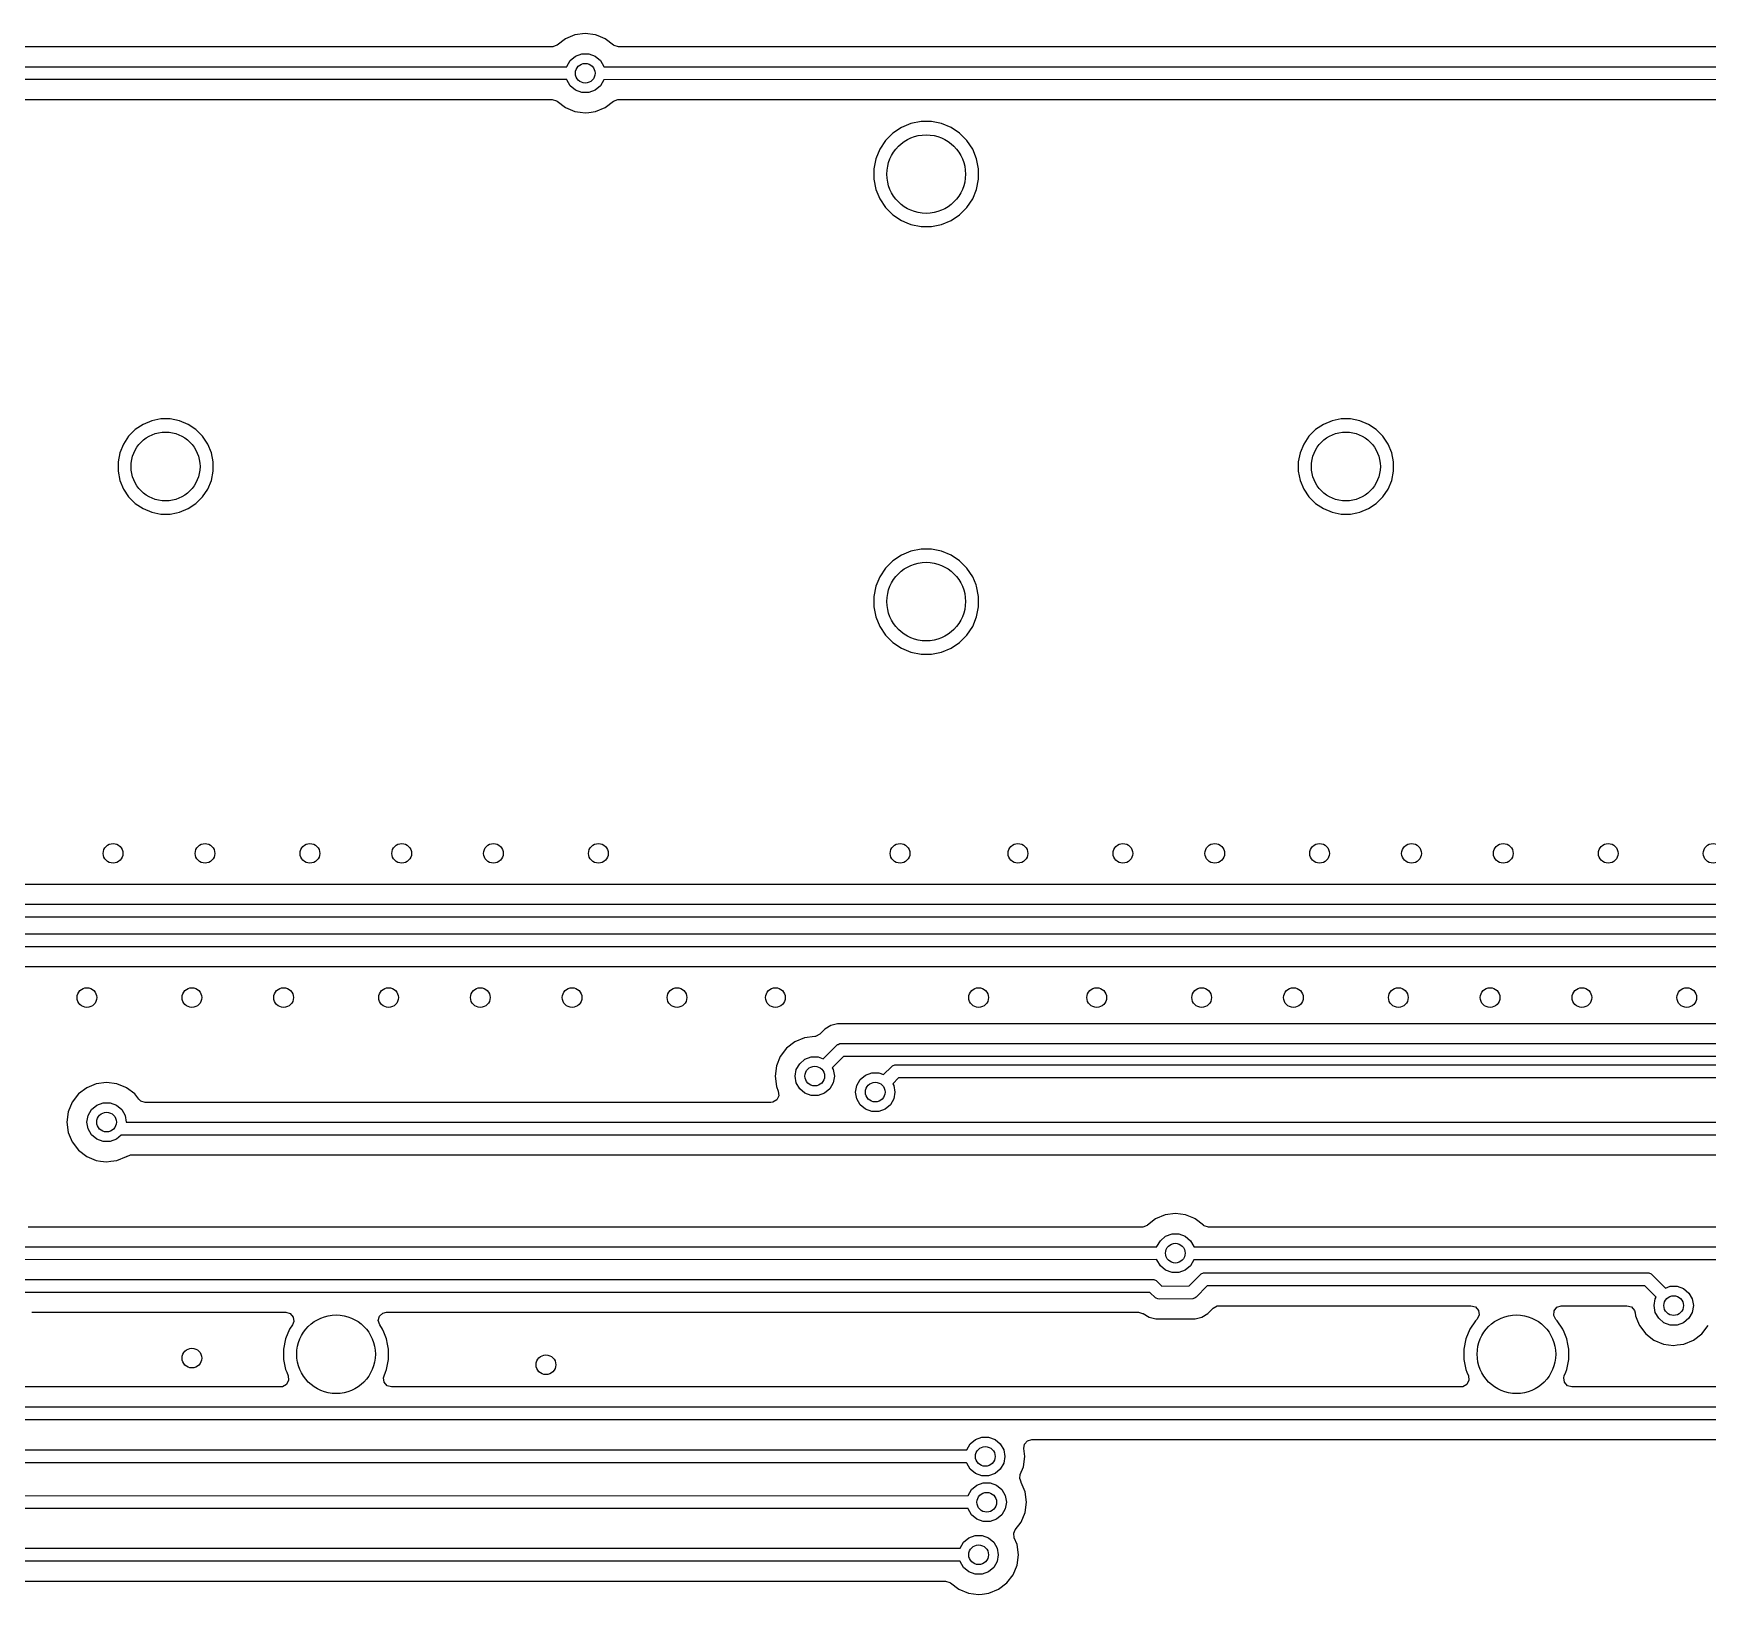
# Model space of a CAD drawing. Extents: x 0.7 to 11, y -6.1 to -1.6.
# Drawn here: x 5.531 to 6.536, y -4.827 to -3.89 of the extents above; entities that cross this region are included whole.
import ezdxf

# ---------------------------------------------------------------- set-up
doc = ezdxf.new("R2010")
doc.units = 0
doc.header["$MEASUREMENT"] = 0
doc.layers.add('BLACK', color=7, linetype='CONTINUOUS')

msp = doc.modelspace()

# ---------------------------------------------------------------- linework, layer by layer
at = {"layer": 'BLACK', "linetype": 'CONTINUOUS'}
for p, q in [((5.8622, -3.8895), (5.856, -3.8904)), ((5.8684, -3.8904), (5.8622, -3.8895)), ((5.8622, -3.8895), (5.8622, -3.8895)), ((5.8423, -3.8976), (5.1735, -3.8976)), ((5.8427, -3.8976), (5.8423, -3.8976)), ((5.8452, -3.8966), (5.8427, -3.8976)), ((5.8453, -3.8965), (5.8452, -3.8966)), ((5.8503, -3.8927), (5.8453, -3.8965)), ((5.8453, -3.8965), (5.8453, -3.8965)), ((5.856, -3.8904), (5.8503, -3.8927)), ((5.8503, -3.8927), (5.8503, -3.8927)), ((5.856, -3.8904), (5.856, -3.8904)), ((5.87, -3.891), (5.8684, -3.8904)), ((5.8684, -3.8904), (5.8684, -3.8904)), ((5.8741, -3.8927), (5.87, -3.891)), ((5.8791, -3.8965), (5.8741, -3.8927)), ((5.8792, -3.8966), (5.8791, -3.8965)), ((5.8791, -3.8965), (5.8791, -3.8965)), ((5.8795, -3.8968), (5.8792, -3.8966)), ((5.8821, -3.8976), (5.8795, -3.8968)), ((6.5509, -3.8976), (5.8821, -3.8976)), ((5.1647, -3.9095), (5.8511, -3.9095)), ((5.8511, -3.9093), (5.8532, -3.9058)), ((5.8511, -3.9095), (5.8511, -3.9093)), ((5.8532, -3.9058), (5.8563, -3.9032)), ((5.8563, -3.9032), (5.8602, -3.9018)), ((5.8602, -3.9018), (5.8643, -3.9018)), ((5.8643, -3.9018), (5.8681, -3.9032)), ((5.8681, -3.9032), (5.8713, -3.9058)), ((5.8713, -3.9058), (5.8733, -3.9093)), ((5.8733, -3.9093), (5.8733, -3.9095)), ((5.8733, -3.9095), (6.5597, -3.9095)), ((5.8511, -3.9172), (5.1647, -3.9173)), ((5.8511, -3.9174), (5.8511, -3.9172)), ((5.8532, -3.921), (5.8511, -3.9174)), ((5.8733, -3.9174), (5.8713, -3.921)), ((6.5597, -3.9172), (5.8733, -3.9173)), ((5.8733, -3.9173), (5.8733, -3.9174)), ((5.1735, -3.9292), (5.8423, -3.9292)), ((5.8423, -3.9292), (5.8449, -3.9299)), ((5.8449, -3.9299), (5.8452, -3.9302)), ((5.8563, -3.9236), (5.8532, -3.921)), ((5.8602, -3.925), (5.8563, -3.9236)), ((5.8643, -3.925), (5.8602, -3.925)), ((5.8681, -3.9236), (5.8643, -3.925)), ((5.8713, -3.921), (5.8681, -3.9236)), ((5.8792, -3.9302), (5.8817, -3.9292)), ((5.8817, -3.9292), (5.8821, -3.9292)), ((5.8821, -3.9292), (6.5509, -3.9292)), ((5.8452, -3.9302), (5.8453, -3.9302)), ((5.8453, -3.9302), (5.8453, -3.9302)), ((5.8453, -3.9302), (5.8503, -3.934)), ((5.8503, -3.934), (5.856, -3.9364)), ((5.856, -3.9364), (5.8591, -3.9368)), ((5.8591, -3.9368), (5.8622, -3.9372)), ((5.8622, -3.9372), (5.8643, -3.937)), ((5.8622, -3.9372), (5.8622, -3.9372)), ((5.8622, -3.9372), (5.8622, -3.9372)), ((5.8643, -3.937), (5.8684, -3.9364)), ((5.8684, -3.9364), (5.8741, -3.934)), ((5.8741, -3.934), (5.8791, -3.9302)), ((5.8791, -3.9302), (5.8791, -3.9302)), ((5.8791, -3.9302), (5.8792, -3.9302)), ((6.0468, -3.9495), (6.0424, -3.9539)), ((6.052, -3.9461), (6.0468, -3.9495)), ((6.0468, -3.9495), (6.0468, -3.9495)), ((6.0577, -3.9437), (6.052, -3.9461)), ((6.052, -3.9461), (6.052, -3.9461)), ((6.0638, -3.9425), (6.0577, -3.9437)), ((6.0577, -3.9437), (6.0577, -3.9437)), ((6.07, -3.9425), (6.0638, -3.9425)), ((6.0638, -3.9425), (6.0638, -3.9425)), ((6.0761, -3.9437), (6.07, -3.9425)), ((6.07, -3.9425), (6.07, -3.9425)), ((6.0819, -3.9461), (6.0761, -3.9437)), ((6.0761, -3.9437), (6.0761, -3.9437)), ((6.087, -3.9495), (6.0819, -3.9461)), ((6.0819, -3.9461), (6.0819, -3.9461)), ((6.0914, -3.9539), (6.087, -3.9495)), ((6.087, -3.9495), (6.087, -3.9495)), ((6.039, -3.9591), (6.0366, -3.9648)), ((6.0424, -3.9539), (6.039, -3.9591)), ((6.039, -3.9591), (6.039, -3.9591)), ((6.0424, -3.9539), (6.0424, -3.9539)), ((6.0949, -3.9591), (6.0914, -3.9539)), ((6.0914, -3.9539), (6.0914, -3.9539)), ((6.0972, -3.9648), (6.0949, -3.9591)), ((6.0949, -3.9591), (6.0949, -3.9591)), ((6.0366, -3.9648), (6.0354, -3.9709)), ((6.0366, -3.9648), (6.0366, -3.9648)), ((6.0984, -3.9709), (6.0972, -3.9648)), ((6.0972, -3.9648), (6.0972, -3.9648)), ((6.0972, -3.9648), (6.0972, -3.9648)), ((6.0354, -3.9709), (6.0354, -3.9771)), ((6.0354, -3.9771), (6.0366, -3.9832)), ((6.0972, -3.9832), (6.0984, -3.9771)), ((6.0984, -3.9771), (6.0984, -3.9709)), ((6.0984, -3.9709), (6.0984, -3.9709)), ((6.0984, -3.9709), (6.0984, -3.9709)), ((6.0366, -3.9832), (6.0366, -3.9832)), ((6.0366, -3.9832), (6.039, -3.9889)), ((6.039, -3.9889), (6.039, -3.9889)), ((6.039, -3.9889), (6.0424, -3.9941)), ((6.0914, -3.9941), (6.0949, -3.9889)), ((6.0949, -3.9889), (6.0972, -3.9832)), ((6.0424, -3.9941), (6.0424, -3.9941)), ((6.0424, -3.9941), (6.0468, -3.9985)), ((6.0468, -3.9985), (6.0468, -3.9985)), ((6.0468, -3.9985), (6.052, -4.0019)), ((6.0819, -4.0019), (6.087, -3.9985)), ((6.087, -3.9985), (6.0914, -3.9941)), ((6.052, -4.0019), (6.052, -4.0019)), ((6.052, -4.0019), (6.0552, -4.0033)), ((6.0552, -4.0033), (6.0577, -4.0043)), ((6.0577, -4.0043), (6.0638, -4.0055)), ((6.0638, -4.0055), (6.0638, -4.0055)), ((6.0638, -4.0055), (6.0638, -4.0055)), ((6.0638, -4.0055), (6.07, -4.0055)), ((6.07, -4.0055), (6.0761, -4.0043)), ((6.07, -4.0055), (6.07, -4.0055)), ((6.0761, -4.0043), (6.0819, -4.0019)), ((5.592, -4.1274), (5.588, -4.1314)), ((5.5967, -4.1243), (5.592, -4.1274)), ((5.592, -4.1274), (5.592, -4.1274)), ((5.6019, -4.1221), (5.5967, -4.1243)), ((5.5967, -4.1243), (5.5967, -4.1243)), ((5.6074, -4.121), (5.6019, -4.1221)), ((5.6019, -4.1221), (5.6019, -4.1221)), ((5.613, -4.121), (5.6074, -4.121)), ((5.6074, -4.121), (5.6074, -4.121)), ((5.6186, -4.1221), (5.613, -4.121)), ((5.613, -4.121), (5.613, -4.121)), ((5.6238, -4.1243), (5.6186, -4.1221)), ((5.6186, -4.1221), (5.6186, -4.1221)), ((5.6284, -4.1274), (5.6238, -4.1243)), ((5.6238, -4.1243), (5.6238, -4.1243)), ((5.6324, -4.1314), (5.6284, -4.1274)), ((5.6284, -4.1274), (5.6284, -4.1274)), ((6.3007, -4.1274), (6.2967, -4.1314)), ((6.3054, -4.1243), (6.3007, -4.1274)), ((6.3007, -4.1274), (6.3007, -4.1274)), ((6.3106, -4.1221), (6.3054, -4.1243)), ((6.3054, -4.1243), (6.3054, -4.1243)), ((6.3161, -4.121), (6.3106, -4.1221)), ((6.3106, -4.1221), (6.3106, -4.1221)), ((6.3217, -4.121), (6.3161, -4.121)), ((6.3161, -4.121), (6.3161, -4.121)), ((6.3272, -4.1221), (6.3217, -4.121)), ((6.3217, -4.121), (6.3217, -4.121)), ((6.3324, -4.1243), (6.3272, -4.1221)), ((6.3272, -4.1221), (6.3272, -4.1221)), ((6.3371, -4.1274), (6.3324, -4.1243)), ((6.3324, -4.1243), (6.3324, -4.1243)), ((6.3411, -4.1314), (6.3371, -4.1274)), ((6.3371, -4.1274), (6.3371, -4.1274)), ((5.5849, -4.1361), (5.5828, -4.1413)), ((5.588, -4.1314), (5.5849, -4.1361)), ((5.5849, -4.1361), (5.5849, -4.1361)), ((5.588, -4.1314), (5.588, -4.1314)), ((5.6355, -4.1361), (5.6324, -4.1314)), ((5.6324, -4.1314), (5.6324, -4.1314)), ((5.6377, -4.1413), (5.6355, -4.1361)), ((5.6355, -4.1361), (5.6355, -4.1361)), ((5.6355, -4.1361), (5.6355, -4.1361)), ((6.2936, -4.1361), (6.2914, -4.1413)), ((6.2967, -4.1314), (6.2936, -4.1361)), ((6.2936, -4.1361), (6.2936, -4.1361)), ((6.2967, -4.1314), (6.2967, -4.1314)), ((6.3442, -4.1361), (6.3411, -4.1314)), ((6.3411, -4.1314), (6.3411, -4.1314)), ((6.3464, -4.1413), (6.3442, -4.1361)), ((6.3442, -4.1361), (6.3442, -4.1361)), ((6.3442, -4.1361), (6.3442, -4.1361)), ((5.5828, -4.1413), (5.5817, -4.1468)), ((5.5817, -4.1468), (5.5817, -4.1468)), ((5.5817, -4.1468), (5.5817, -4.1524)), ((5.5828, -4.1413), (5.5828, -4.1413)), ((5.6388, -4.1468), (5.6377, -4.1413)), ((5.6377, -4.1413), (5.6377, -4.1413)), ((5.6377, -4.1413), (5.6377, -4.1413)), ((5.6388, -4.1524), (5.6388, -4.1468)), ((5.6388, -4.1468), (5.6388, -4.1468)), ((6.2914, -4.1413), (6.2903, -4.1468)), ((6.2903, -4.1468), (6.2903, -4.1468)), ((6.2903, -4.1468), (6.2903, -4.1524)), ((6.2914, -4.1413), (6.2914, -4.1413)), ((6.3475, -4.1468), (6.3464, -4.1413)), ((6.3464, -4.1413), (6.3464, -4.1413)), ((6.3464, -4.1413), (6.3464, -4.1413)), ((6.3475, -4.1524), (6.3475, -4.1468)), ((6.3475, -4.1468), (6.3475, -4.1468)), ((5.5817, -4.1524), (5.5817, -4.1524)), ((5.5817, -4.1524), (5.5817, -4.1524)), ((5.5817, -4.1524), (5.5828, -4.1579)), ((5.5828, -4.1579), (5.5828, -4.1579)), ((5.5828, -4.1579), (5.5849, -4.1631)), ((5.6355, -4.1631), (5.6377, -4.1579)), ((5.6377, -4.1579), (5.6388, -4.1524)), ((5.6388, -4.1524), (5.6388, -4.1524)), ((6.2903, -4.1524), (6.2903, -4.1524)), ((6.2903, -4.1524), (6.2903, -4.1524)), ((6.2903, -4.1524), (6.2914, -4.1579)), ((6.2914, -4.1579), (6.2914, -4.1579)), ((6.2914, -4.1579), (6.2936, -4.1631)), ((6.3442, -4.1631), (6.3464, -4.1579)), ((6.3464, -4.1579), (6.3475, -4.1524)), ((6.3475, -4.1524), (6.3475, -4.1524)), ((5.5849, -4.1631), (5.5849, -4.1631)), ((5.5849, -4.1631), (5.588, -4.1678)), ((5.588, -4.1678), (5.588, -4.1678)), ((5.588, -4.1678), (5.592, -4.1718)), ((5.6284, -4.1718), (5.6324, -4.1678)), ((5.6324, -4.1678), (5.6355, -4.1631)), ((6.2936, -4.1631), (6.2936, -4.1631)), ((6.2936, -4.1631), (6.2967, -4.1678)), ((6.2967, -4.1678), (6.2967, -4.1678)), ((6.2967, -4.1678), (6.3007, -4.1718)), ((6.3371, -4.1718), (6.3411, -4.1678)), ((6.3411, -4.1678), (6.3442, -4.1631)), ((5.592, -4.1718), (5.592, -4.1718)), ((5.592, -4.1718), (5.5967, -4.1749)), ((5.5967, -4.1749), (5.5967, -4.1749)), ((5.5967, -4.1749), (5.5967, -4.1749)), ((5.5967, -4.1749), (5.6019, -4.1771)), ((5.6019, -4.1771), (5.6019, -4.1771)), ((5.6019, -4.1771), (5.6019, -4.1771)), ((5.6019, -4.1771), (5.6074, -4.1782)), ((5.6074, -4.1782), (5.6074, -4.1782)), ((5.6074, -4.1782), (5.613, -4.1782)), ((5.613, -4.1782), (5.6168, -4.1774)), ((5.6168, -4.1774), (5.6186, -4.1771)), ((5.6186, -4.1771), (5.6238, -4.1749)), ((5.6238, -4.1749), (5.6284, -4.1718)), ((6.3007, -4.1718), (6.3007, -4.1718)), ((6.3007, -4.1718), (6.3054, -4.1749)), ((6.3054, -4.1749), (6.3054, -4.1749)), ((6.3054, -4.1749), (6.3054, -4.1749)), ((6.3054, -4.1749), (6.3106, -4.1771)), ((6.3106, -4.1771), (6.3106, -4.1771)), ((6.3106, -4.1771), (6.3106, -4.1771)), ((6.3106, -4.1771), (6.3161, -4.1782)), ((6.3161, -4.1782), (6.3161, -4.1782)), ((6.3161, -4.1782), (6.3217, -4.1782)), ((6.3217, -4.1782), (6.3254, -4.1774)), ((6.3254, -4.1774), (6.3272, -4.1771)), ((6.3272, -4.1771), (6.3324, -4.1749)), ((6.3324, -4.1749), (6.3371, -4.1718)), ((6.0577, -4.2004), (6.052, -4.2028)), ((6.0638, -4.1992), (6.0577, -4.2004)), ((6.0577, -4.2004), (6.0577, -4.2004)), ((6.07, -4.1992), (6.0638, -4.1992)), ((6.0638, -4.1992), (6.0638, -4.1992)), ((6.0761, -4.2004), (6.07, -4.1992)), ((6.07, -4.1992), (6.07, -4.1992)), ((6.0819, -4.2028), (6.0761, -4.2004)), ((6.0761, -4.2004), (6.0761, -4.2004)), ((6.0424, -4.2106), (6.039, -4.2158)), ((6.0468, -4.2062), (6.0424, -4.2106)), ((6.0424, -4.2106), (6.0424, -4.2106)), ((6.052, -4.2028), (6.0468, -4.2062)), ((6.0468, -4.2062), (6.0468, -4.2062)), ((6.052, -4.2028), (6.052, -4.2028)), ((6.087, -4.2062), (6.0819, -4.2028)), ((6.0819, -4.2028), (6.0819, -4.2028)), ((6.0914, -4.2106), (6.087, -4.2062)), ((6.087, -4.2062), (6.087, -4.2062)), ((6.0949, -4.2158), (6.0914, -4.2106)), ((6.0914, -4.2106), (6.0914, -4.2106)), ((6.039, -4.2158), (6.0366, -4.2215)), ((6.039, -4.2158), (6.039, -4.2158)), ((6.0969, -4.2207), (6.0949, -4.2158)), ((6.0949, -4.2158), (6.0949, -4.2158)), ((6.0972, -4.2215), (6.0969, -4.2207)), ((6.0366, -4.2215), (6.0354, -4.2276)), ((6.0354, -4.2276), (6.0354, -4.2338)), ((6.0366, -4.2215), (6.0366, -4.2215)), ((6.0984, -4.2276), (6.0972, -4.2215)), ((6.0972, -4.2215), (6.0972, -4.2215)), ((6.0984, -4.2338), (6.0984, -4.2276)), ((6.0984, -4.2276), (6.0984, -4.2276)), ((6.0984, -4.2276), (6.0984, -4.2276)), ((6.0354, -4.2338), (6.0366, -4.2399)), ((6.0366, -4.2399), (6.0366, -4.2399)), ((6.0366, -4.2399), (6.039, -4.2456)), ((6.0949, -4.2456), (6.0972, -4.2399)), ((6.0972, -4.2399), (6.0984, -4.2338)), ((6.039, -4.2456), (6.039, -4.2456)), ((6.039, -4.2456), (6.0424, -4.2508)), ((6.0424, -4.2508), (6.0424, -4.2508)), ((6.0424, -4.2508), (6.0468, -4.2552)), ((6.087, -4.2552), (6.0914, -4.2508)), ((6.0914, -4.2508), (6.0949, -4.2456)), ((6.0468, -4.2552), (6.0468, -4.2552)), ((6.0468, -4.2552), (6.052, -4.2586)), ((6.052, -4.2586), (6.052, -4.2586)), ((6.052, -4.2586), (6.0577, -4.261)), ((6.0577, -4.261), (6.0577, -4.261)), ((6.0577, -4.261), (6.0638, -4.2622)), ((6.07, -4.2622), (6.0761, -4.261)), ((6.0761, -4.261), (6.0819, -4.2586)), ((6.0819, -4.2586), (6.087, -4.2552)), ((6.0638, -4.2622), (6.0638, -4.2622)), ((6.0638, -4.2622), (6.0638, -4.2622)), ((6.0638, -4.2622), (6.07, -4.2622)), ((6.07, -4.2622), (6.07, -4.2622)), ((10.6319, -4.4006), (5.3019, -4.4006)), ((5.2987, -4.4125), (10.6417, -4.4124)), ((10.641, -4.4202), (5.301, -4.4203)), ((5.3061, -4.4302), (10.6417, -4.4301)), ((10.641, -4.4379), (5.3083, -4.438)), ((5.3154, -4.4498), (7.4466, -4.4498)), ((5.9938, -4.4927), (5.9881, -4.4951)), ((6.0001, -4.4919), (5.9938, -4.4927)), ((5.9938, -4.4927), (5.9938, -4.4927)), ((6.0005, -4.4918), (6.0001, -4.4919)), ((6.003, -4.4905), (6.0005, -4.4918)), ((6.0061, -4.4874), (6.003, -4.4905)), ((6.0097, -4.4853), (6.0061, -4.4874)), ((6.0061, -4.4874), (6.0061, -4.4874)), ((6.0137, -4.4842), (6.0097, -4.4853)), ((6.0097, -4.4853), (6.0097, -4.4853)), ((7.4324, -4.4842), (6.0137, -4.4842)), ((5.9831, -4.4989), (5.9793, -4.5038)), ((5.9881, -4.4951), (5.9831, -4.4989)), ((6.005, -4.5052), (6.013, -4.4972)), ((6.013, -4.4972), (6.0136, -4.4967)), ((6.0136, -4.4967), (6.014, -4.4966)), ((6.014, -4.4966), (6.015, -4.4961)), ((6.015, -4.4961), (7.4394, -4.4961)), ((5.977, -4.5096), (5.9762, -4.5157)), ((5.9793, -4.5038), (5.977, -4.5096)), ((5.977, -4.5096), (5.977, -4.5096)), ((5.9882, -4.5157), (5.9889, -4.5117)), ((5.9889, -4.5117), (5.991, -4.5082)), ((5.991, -4.5082), (5.9941, -4.5055)), ((5.9941, -4.5055), (5.9979, -4.5041)), ((5.9979, -4.5041), (6.0021, -4.5041)), ((6.0021, -4.5041), (6.005, -4.5052)), ((6.0173, -4.5039), (6.0105, -4.5107)), ((6.0105, -4.5107), (6.0111, -4.5117)), ((6.0111, -4.5117), (6.0118, -4.5157)), ((7.4417, -4.5039), (6.0173, -4.5039)), ((6.0413, -4.5148), (6.046, -4.5101)), ((6.046, -4.5101), (6.0466, -4.5096)), ((6.0466, -4.5096), (6.048, -4.509)), ((6.0466, -4.5096), (6.0466, -4.5096)), ((6.048, -4.509), (6.7727, -4.5089)), ((5.5629, -4.5227), (5.5579, -4.5264)), ((5.5686, -4.5203), (5.5629, -4.5227)), ((5.5748, -4.5195), (5.5686, -4.5203)), ((5.5686, -4.5203), (5.5686, -4.5203)), ((5.581, -4.5203), (5.5748, -4.5195)), ((5.5748, -4.5195), (5.5748, -4.5195)), ((5.5864, -4.5225), (5.581, -4.5203)), ((5.581, -4.5203), (5.581, -4.5203)), ((5.5867, -4.5227), (5.5864, -4.5225)), ((5.5917, -4.5264), (5.5867, -4.5227)), ((5.9762, -4.5157), (5.9762, -4.5157)), ((5.9762, -4.5157), (5.977, -4.5219)), ((5.977, -4.5219), (5.977, -4.5219)), ((5.977, -4.5219), (5.9781, -4.5247)), ((5.9889, -4.5198), (5.9882, -4.5157)), ((5.991, -4.5233), (5.9889, -4.5198)), ((6.0111, -4.5198), (6.009, -4.5233)), ((6.0118, -4.5157), (6.0111, -4.5198)), ((6.0245, -4.5253), (6.0252, -4.5213)), ((6.0252, -4.5213), (6.0273, -4.5177)), ((6.0273, -4.5177), (6.0304, -4.5151)), ((6.0304, -4.5151), (6.0343, -4.5137)), ((6.0343, -4.5137), (6.0384, -4.5137)), ((6.0384, -4.5137), (6.0413, -4.5148)), ((6.0503, -4.5168), (6.0468, -4.5203)), ((6.0468, -4.5203), (6.0474, -4.5213)), ((6.0474, -4.5213), (6.0481, -4.5253)), ((6.771, -4.5167), (6.0503, -4.5168)), ((5.5542, -4.5314), (5.5518, -4.5371)), ((5.5579, -4.5264), (5.5542, -4.5314)), ((5.5689, -4.5331), (5.5728, -4.5317)), ((5.5728, -4.5317), (5.5769, -4.5317)), ((5.5769, -4.5317), (5.5807, -4.5331)), ((5.5941, -4.5296), (5.5917, -4.5264)), ((5.5917, -4.5264), (5.5917, -4.5264)), ((5.5953, -4.5307), (5.5941, -4.5296)), ((5.5979, -4.5315), (5.5953, -4.5307)), ((5.9736, -4.5315), (5.5979, -4.5315)), ((5.9748, -4.5313), (5.9736, -4.5315)), ((5.9772, -4.5299), (5.9748, -4.5313)), ((5.9784, -4.5275), (5.9772, -4.5299)), ((5.9781, -4.5247), (5.9784, -4.5275)), ((5.9941, -4.526), (5.991, -4.5233)), ((5.9979, -4.5274), (5.9941, -4.526)), ((6.0021, -4.5274), (5.9979, -4.5274)), ((6.0059, -4.526), (6.0021, -4.5274)), ((6.009, -4.5233), (6.0059, -4.526)), ((6.0252, -4.5294), (6.0245, -4.5253)), ((6.0273, -4.5329), (6.0252, -4.5294)), ((6.0304, -4.5356), (6.0273, -4.5329)), ((6.0454, -4.5329), (6.0422, -4.5356)), ((6.0474, -4.5294), (6.0454, -4.5329)), ((6.0481, -4.5253), (6.0474, -4.5294)), ((5.5518, -4.5371), (5.551, -4.5433)), ((5.5518, -4.5371), (5.5518, -4.5371)), ((5.563, -4.5433), (5.5637, -4.5393)), ((5.5637, -4.5393), (5.5658, -4.5357)), ((5.5658, -4.5357), (5.5689, -4.5331)), ((5.5807, -4.5331), (5.5839, -4.5357)), ((5.5839, -4.5357), (5.5859, -4.5393)), ((5.5859, -4.5393), (5.5866, -4.5433)), ((6.0343, -4.537), (6.0304, -4.5356)), ((6.0384, -4.537), (6.0343, -4.537)), ((6.0422, -4.5356), (6.0384, -4.537)), ((5.551, -4.5433), (5.551, -4.5433)), ((5.551, -4.5433), (5.5518, -4.5495)), ((5.5518, -4.5495), (5.5518, -4.5495)), ((5.5518, -4.5495), (5.5542, -4.5552)), ((5.5637, -4.5473), (5.563, -4.5433)), ((5.5658, -4.5509), (5.5637, -4.5473)), ((5.5689, -4.5535), (5.5658, -4.5509)), ((5.5835, -4.5512), (5.5807, -4.5535)), ((10.5008, -4.5511), (5.5835, -4.5512)), ((5.5866, -4.5433), (5.5866, -4.5434)), ((5.5866, -4.5434), (10.4968, -4.5433)), ((5.5542, -4.5552), (5.5579, -4.5602)), ((5.5579, -4.5602), (5.5629, -4.564)), ((5.5728, -4.5549), (5.5689, -4.5535)), ((5.5769, -4.5549), (5.5728, -4.5549)), ((5.5807, -4.5535), (5.5769, -4.5549)), ((5.587, -4.5639), (5.5892, -4.563)), ((5.5892, -4.563), (5.5896, -4.563)), ((5.5896, -4.563), (6.7531, -4.563)), ((5.5629, -4.564), (5.5686, -4.5663)), ((5.5686, -4.5663), (5.5711, -4.5667)), ((5.5711, -4.5667), (5.5748, -4.5672)), ((5.5748, -4.5672), (5.5774, -4.5668)), ((5.5748, -4.5672), (5.5748, -4.5672)), ((5.5748, -4.5672), (5.5748, -4.5672)), ((5.5774, -4.5668), (5.581, -4.5663)), ((5.581, -4.5663), (5.5867, -4.564)), ((5.5867, -4.564), (5.587, -4.5638)), ((5.5867, -4.564), (5.5867, -4.564)), ((5.587, -4.5638), (5.587, -4.5639)), ((6.2046, -4.6014), (6.1997, -4.6052)), ((6.2104, -4.599), (6.2046, -4.6014)), ((6.2046, -4.6014), (6.2046, -4.6014)), ((6.2165, -4.5982), (6.2104, -4.599)), ((6.2104, -4.599), (6.2104, -4.599)), ((6.2227, -4.599), (6.2165, -4.5982)), ((6.2165, -4.5982), (6.2165, -4.5982)), ((6.2276, -4.601), (6.2227, -4.599)), ((6.2227, -4.599), (6.2227, -4.599)), ((6.2285, -4.6014), (6.2276, -4.601)), ((6.2334, -4.6052), (6.2285, -4.6014)), ((6.1966, -4.6063), (5.5278, -4.6063)), ((6.197, -4.6063), (6.1966, -4.6063)), ((6.1996, -4.6053), (6.197, -4.6063)), ((6.1997, -4.6052), (6.1996, -4.6053)), ((6.1997, -4.6052), (6.1997, -4.6052)), ((6.2075, -4.6145), (6.2106, -4.6118)), ((6.2106, -4.6118), (6.2145, -4.6104)), ((6.2145, -4.6104), (6.2186, -4.6104)), ((6.2186, -4.6104), (6.2224, -4.6118)), ((6.2224, -4.6118), (6.2256, -4.6145)), ((6.2335, -4.6053), (6.2334, -4.6052)), ((6.2334, -4.6052), (6.2334, -4.6052)), ((6.2338, -4.6055), (6.2335, -4.6053)), ((6.2365, -4.6063), (6.2338, -4.6055)), ((6.7622, -4.6063), (6.2365, -4.6063)), ((5.519, -4.6182), (6.2054, -4.6181)), ((6.2054, -4.618), (6.2075, -4.6145)), ((6.2054, -4.6181), (6.2054, -4.618)), ((6.2256, -4.6145), (6.2276, -4.618)), ((6.2276, -4.618), (6.2277, -4.6182)), ((6.2277, -4.6182), (6.9141, -4.6181)), ((6.2054, -4.6259), (5.519, -4.626)), ((6.2054, -4.6261), (6.2054, -4.6259)), ((6.2075, -4.6296), (6.2054, -4.6261)), ((6.2106, -4.6323), (6.2075, -4.6296)), ((6.2145, -4.6337), (6.2106, -4.6323)), ((6.2224, -4.6323), (6.2186, -4.6337)), ((6.2256, -4.6296), (6.2224, -4.6323)), ((6.2276, -4.6261), (6.2256, -4.6296)), ((6.2277, -4.626), (6.2276, -4.6261)), ((6.9141, -4.6259), (6.2277, -4.626)), ((5.5208, -4.6379), (6.2028, -4.6378)), ((6.2028, -4.6378), (6.2036, -4.6379)), ((6.2036, -4.6379), (6.205, -4.6385)), ((6.205, -4.6385), (6.2084, -4.6418)), ((6.2084, -4.6418), (6.2248, -4.6417)), ((6.2186, -4.6337), (6.2145, -4.6337)), ((6.2248, -4.6417), (6.2314, -4.635)), ((6.2357, -4.6417), (6.2291, -4.6485)), ((6.2314, -4.635), (6.232, -4.6345)), ((6.232, -4.6345), (6.2334, -4.6339)), ((6.2334, -4.6339), (6.5, -4.6339)), ((6.4983, -4.6417), (6.2357, -4.6417)), ((6.5052, -4.6485), (6.4983, -4.6417)), ((6.5, -4.6339), (6.5008, -4.6339)), ((6.5008, -4.6339), (6.5022, -4.6345)), ((6.5022, -4.6345), (6.5107, -4.643)), ((6.5107, -4.643), (6.5137, -4.6419)), ((6.5137, -4.6419), (6.5178, -4.6419)), ((6.5178, -4.6419), (6.5217, -4.6433)), ((6.5217, -4.6433), (6.5248, -4.646)), ((6.2011, -4.6456), (5.5232, -4.6457)), ((6.2046, -4.6489), (6.2011, -4.6456)), ((6.205, -4.6491), (6.2046, -4.6489)), ((6.206, -4.6495), (6.205, -4.6491)), ((6.2068, -4.6496), (6.206, -4.6495)), ((6.2271, -4.6495), (6.2068, -4.6496)), ((6.2285, -4.6489), (6.2271, -4.6495)), ((6.2291, -4.6485), (6.2285, -4.6489)), ((6.2393, -4.655), (6.2417, -4.6537)), ((6.2417, -4.6537), (6.2427, -4.6536)), ((6.2427, -4.6536), (6.394, -4.6536)), ((6.394, -4.6536), (6.3967, -4.6543)), ((6.4456, -4.6545), (6.4482, -4.6536)), ((6.4482, -4.6536), (6.4485, -4.6536)), ((6.4485, -4.6536), (6.4876, -4.6536)), ((6.4876, -4.6536), (6.4903, -4.6543)), ((6.5039, -4.6535), (6.5046, -4.6495)), ((6.5046, -4.6576), (6.5039, -4.6535)), ((6.5046, -4.6495), (6.5052, -4.6485)), ((6.5248, -4.646), (6.5268, -4.6495)), ((6.5268, -4.6495), (6.5276, -4.6535)), ((6.5276, -4.6535), (6.5268, -4.6576)), ((5.53, -4.6575), (5.6824, -4.6575)), ((5.6824, -4.6575), (5.685, -4.6583)), ((5.685, -4.6583), (5.6868, -4.6604)), ((5.6872, -4.6631), (5.6864, -4.6651)), ((5.6868, -4.6604), (5.6872, -4.6631)), ((5.7379, -4.6625), (5.7387, -4.6598)), ((5.7388, -4.6651), (5.7379, -4.6625)), ((5.7387, -4.6598), (5.7407, -4.658)), ((5.7407, -4.658), (5.7428, -4.6575)), ((5.7428, -4.6575), (6.1944, -4.6575)), ((6.1944, -4.6575), (6.1968, -4.6582)), ((6.1968, -4.6582), (6.1971, -4.6583)), ((6.1971, -4.6583), (6.1971, -4.6583)), ((6.1971, -4.6583), (6.2007, -4.6604)), ((6.2007, -4.6604), (6.2047, -4.6614)), ((6.2047, -4.6614), (6.2047, -4.6614)), ((6.2047, -4.6614), (6.2284, -4.6614)), ((6.2284, -4.6614), (6.2324, -4.6604)), ((6.2284, -4.6614), (6.2284, -4.6614)), ((6.2324, -4.6604), (6.236, -4.6583)), ((6.236, -4.6583), (6.2393, -4.655)), ((6.3968, -4.6626), (6.3933, -4.6677)), ((6.3967, -4.6543), (6.3985, -4.6564)), ((6.3975, -4.6619), (6.3968, -4.6626)), ((6.3968, -4.6626), (6.3968, -4.6626)), ((6.3977, -4.6616), (6.3975, -4.6619)), ((6.3989, -4.6591), (6.3977, -4.6616)), ((6.3985, -4.6564), (6.3989, -4.6591)), ((6.4437, -4.6595), (6.4439, -4.6567)), ((6.445, -4.6619), (6.4437, -4.6595)), ((6.4439, -4.6567), (6.4456, -4.6545)), ((6.4457, -4.6626), (6.445, -4.6619)), ((6.4492, -4.6677), (6.4457, -4.6626)), ((6.4457, -4.6626), (6.4457, -4.6626)), ((6.4903, -4.6543), (6.4921, -4.6564)), ((6.4921, -4.6564), (6.4925, -4.6578)), ((6.4925, -4.6578), (6.4927, -4.6597)), ((6.4927, -4.6597), (6.4927, -4.6597)), ((6.4927, -4.6597), (6.4939, -4.6626)), ((6.4939, -4.6626), (6.4951, -4.6655)), ((6.5067, -4.6611), (6.5046, -4.6576)), ((6.5098, -4.6638), (6.5067, -4.6611)), ((6.5248, -4.6611), (6.5217, -4.6638)), ((6.5268, -4.6576), (6.5248, -4.6611)), ((5.6823, -4.6735), (5.6811, -4.6796)), ((5.6847, -4.6677), (5.6823, -4.6735)), ((5.6823, -4.6735), (5.6823, -4.6735)), ((5.6864, -4.6651), (5.6847, -4.6677)), ((5.6847, -4.6677), (5.6847, -4.6677)), ((5.7405, -4.6677), (5.7388, -4.6651)), ((5.7413, -4.6695), (5.7405, -4.6677)), ((5.7405, -4.6677), (5.7405, -4.6677)), ((5.7429, -4.6735), (5.7413, -4.6695)), ((5.7435, -4.6766), (5.7429, -4.6735)), ((6.391, -4.6735), (6.3897, -4.6796)), ((6.3933, -4.6677), (6.391, -4.6735)), ((6.391, -4.6735), (6.391, -4.6735)), ((6.3933, -4.6677), (6.3933, -4.6677)), ((6.4499, -4.6695), (6.4492, -4.6677)), ((6.4492, -4.6677), (6.4492, -4.6677)), ((6.4516, -4.6735), (6.4499, -4.6695)), ((6.4522, -4.6766), (6.4516, -4.6735)), ((6.4951, -4.6655), (6.4989, -4.6704)), ((6.4989, -4.6704), (6.5038, -4.6742)), ((6.5137, -4.6652), (6.5098, -4.6638)), ((6.5178, -4.6652), (6.5137, -4.6652)), ((6.5217, -4.6638), (6.5178, -4.6652)), ((6.5277, -4.6742), (6.5326, -4.6704)), ((6.5326, -4.6704), (6.5364, -4.6655)), ((5.6811, -4.6796), (5.6811, -4.6858)), ((5.7441, -4.6796), (5.7435, -4.6766)), ((5.7441, -4.6858), (5.7441, -4.6796)), ((5.7441, -4.6796), (5.7441, -4.6796)), ((5.7441, -4.6796), (5.7441, -4.6796)), ((6.3897, -4.6796), (6.3897, -4.6858)), ((6.4528, -4.6796), (6.4522, -4.6766)), ((6.4528, -4.6858), (6.4528, -4.6796)), ((6.4528, -4.6796), (6.4528, -4.6796)), ((6.4528, -4.6796), (6.4528, -4.6796)), ((6.5038, -4.6742), (6.5096, -4.6766)), ((6.5096, -4.6766), (6.5127, -4.677)), ((6.5127, -4.677), (6.5157, -4.6774)), ((6.5157, -4.6774), (6.5178, -4.6771)), ((6.5157, -4.6774), (6.5157, -4.6774)), ((6.5157, -4.6774), (6.5157, -4.6774)), ((6.5178, -4.6771), (6.5219, -4.6766)), ((6.5219, -4.6766), (6.5277, -4.6742)), ((5.6811, -4.6858), (5.6823, -4.6919)), ((5.6823, -4.6919), (5.6823, -4.6919)), ((5.6823, -4.6919), (5.683, -4.6935)), ((5.683, -4.6935), (5.6838, -4.6956)), ((5.7414, -4.6956), (5.7422, -4.6935)), ((5.7422, -4.6935), (5.7429, -4.6919)), ((5.7429, -4.6919), (5.7441, -4.6858)), ((6.3897, -4.6858), (6.391, -4.6919)), ((6.391, -4.6919), (6.391, -4.6919)), ((6.391, -4.6919), (6.3916, -4.6935)), ((6.3916, -4.6935), (6.3925, -4.6956)), ((6.45, -4.6956), (6.4509, -4.6935)), ((6.4509, -4.6935), (6.4516, -4.6919)), ((6.4516, -4.6919), (6.4528, -4.6858)), ((5.6793, -4.7023), (5.144, -4.7023)), ((5.6805, -4.7022), (5.6793, -4.7023)), ((5.6829, -4.7008), (5.6805, -4.7022)), ((5.6841, -4.6983), (5.6829, -4.7008)), ((5.6838, -4.6956), (5.6841, -4.6983)), ((5.741, -4.6968), (5.7414, -4.6956)), ((5.7414, -4.6995), (5.741, -4.6968)), ((5.7432, -4.7016), (5.7414, -4.6995)), ((5.7459, -4.7023), (5.7432, -4.7016)), ((6.388, -4.7023), (5.7459, -4.7023)), ((6.3892, -4.7022), (6.388, -4.7023)), ((6.3916, -4.7008), (6.3892, -4.7022)), ((6.3928, -4.6983), (6.3916, -4.7008)), ((6.3925, -4.6956), (6.3928, -4.6983)), ((6.4497, -4.6968), (6.45, -4.6956)), ((6.4501, -4.6995), (6.4497, -4.6968)), ((6.4519, -4.7016), (6.4501, -4.6995)), ((6.4545, -4.7023), (6.4519, -4.7016)), ((7.0966, -4.7023), (6.4545, -4.7023)), ((10.6039, -4.722), (5.1354, -4.722)), ((5.1371, -4.7142), (10.6028, -4.7142)), ((6.0933, -4.7365), (6.0965, -4.7339)), ((6.0965, -4.7339), (6.1003, -4.7325)), ((6.1003, -4.7325), (6.1044, -4.7325)), ((6.1044, -4.7325), (6.1083, -4.7339)), ((6.1083, -4.7339), (6.1114, -4.7365)), ((6.1278, -4.7346), (6.1304, -4.7339)), ((6.1304, -4.7339), (10.5963, -4.7339)), ((4.7635, -4.7402), (6.0912, -4.7402)), ((6.0912, -4.7402), (6.0913, -4.7401)), ((6.0913, -4.7401), (6.0933, -4.7365)), ((6.1114, -4.7365), (6.1135, -4.7401)), ((6.1135, -4.7401), (6.1142, -4.7441)), ((6.1142, -4.7441), (6.1135, -4.7481)), ((6.1254, -4.7503), (6.1262, -4.7441)), ((6.1256, -4.7394), (6.126, -4.7367)), ((6.1262, -4.7441), (6.1256, -4.7394)), ((6.126, -4.7367), (6.1278, -4.7346)), ((6.0912, -4.748), (4.7618, -4.748)), ((6.0913, -4.7481), (6.0912, -4.748)), ((6.0933, -4.7517), (6.0913, -4.7481)), ((6.0965, -4.7543), (6.0933, -4.7517)), ((6.1114, -4.7517), (6.1083, -4.7543)), ((6.1135, -4.7481), (6.1114, -4.7517)), ((6.1234, -4.755), (6.1254, -4.7503)), ((6.0922, -4.7675), (6.0942, -4.764)), ((6.0942, -4.764), (6.0974, -4.7613)), ((6.1003, -4.7557), (6.0965, -4.7543)), ((6.0974, -4.7613), (6.1012, -4.7599)), ((6.1044, -4.7557), (6.1003, -4.7557)), ((6.1012, -4.7599), (6.1053, -4.7599)), ((6.1083, -4.7543), (6.1044, -4.7557)), ((6.1053, -4.7599), (6.1092, -4.7613)), ((6.1092, -4.7613), (6.1123, -4.764)), ((6.1123, -4.764), (6.1144, -4.7675)), ((6.1231, -4.7573), (6.1234, -4.755)), ((6.1239, -4.7593), (6.1231, -4.7573)), ((6.1238, -4.7594), (6.1239, -4.7593)), ((6.1239, -4.7597), (6.1238, -4.7594)), ((6.1263, -4.7654), (6.1239, -4.7597)), ((6.1239, -4.7597), (6.1239, -4.7597)), ((4.0525, -4.7677), (6.0922, -4.7676)), ((6.0922, -4.7676), (6.0922, -4.7675)), ((6.1144, -4.7675), (6.1151, -4.7716)), ((6.1151, -4.7716), (6.1144, -4.7756)), ((6.1271, -4.7716), (6.1263, -4.7654)), ((6.1263, -4.7777), (6.1271, -4.7716)), ((6.0922, -4.7754), (4.0525, -4.7755)), ((6.0922, -4.7756), (6.0922, -4.7754)), ((6.0942, -4.7792), (6.0922, -4.7756)), ((6.0974, -4.7818), (6.0942, -4.7792)), ((6.1012, -4.7832), (6.0974, -4.7818)), ((6.1053, -4.7832), (6.1012, -4.7832)), ((6.1092, -4.7818), (6.1053, -4.7832)), ((6.1123, -4.7792), (6.1092, -4.7818)), ((6.1144, -4.7756), (6.1123, -4.7792)), ((6.1204, -4.7881), (6.1239, -4.7835)), ((6.1239, -4.7835), (6.1263, -4.7777)), ((6.0894, -4.7956), (6.0925, -4.7929)), ((6.0925, -4.7929), (6.0964, -4.7915)), ((6.0964, -4.7915), (6.1005, -4.7915)), ((6.1005, -4.7915), (6.1043, -4.7929)), ((6.1043, -4.7929), (6.1075, -4.7956)), ((6.1195, -4.7902), (6.1204, -4.7881)), ((6.1198, -4.7929), (6.1195, -4.7902)), ((6.1215, -4.797), (6.1198, -4.7929)), ((3.3438, -4.7993), (6.0873, -4.7992)), ((6.0873, -4.7991), (6.0894, -4.7956)), ((6.0873, -4.7992), (6.0873, -4.7991)), ((6.1075, -4.7956), (6.1095, -4.7991)), ((6.1095, -4.7991), (6.1102, -4.8031)), ((6.1102, -4.8031), (6.1095, -4.8072)), ((6.1223, -4.8031), (6.1215, -4.797)), ((6.1215, -4.8093), (6.1223, -4.8031)), ((6.0873, -4.807), (3.3438, -4.8071)), ((6.0873, -4.8072), (6.0873, -4.807)), ((6.0894, -4.8107), (6.0873, -4.8072)), ((6.0925, -4.8134), (6.0894, -4.8107)), ((6.0964, -4.8148), (6.0925, -4.8134)), ((6.1043, -4.8134), (6.1005, -4.8148)), ((6.1075, -4.8107), (6.1043, -4.8134)), ((6.1095, -4.8072), (6.1075, -4.8107)), ((6.1191, -4.8151), (6.1215, -4.8093)), ((3.3526, -4.8189), (6.0785, -4.8189)), ((6.0785, -4.8189), (6.0811, -4.8197)), ((6.0811, -4.8197), (6.0815, -4.8199)), ((6.0815, -4.8199), (6.0816, -4.82)), ((6.0816, -4.82), (6.0816, -4.82)), ((6.0816, -4.82), (6.0865, -4.8238)), ((6.0865, -4.8238), (6.0923, -4.8262)), ((6.1005, -4.8148), (6.0964, -4.8148)), ((6.1046, -4.8262), (6.1103, -4.8238)), ((6.1103, -4.8238), (6.1153, -4.82)), ((6.1153, -4.82), (6.1191, -4.8151)), ((6.0923, -4.8262), (6.0953, -4.8266)), ((6.0953, -4.8266), (6.0984, -4.827)), ((6.0984, -4.827), (6.1005, -4.8267)), ((6.0984, -4.827), (6.0984, -4.827)), ((6.0984, -4.827), (6.0984, -4.827)), ((6.1005, -4.8267), (6.1046, -4.8262))]:
    msp.add_line(p, q, dxfattribs=at)
at = {"layer": 'BLACK'}
for centre, radius in [((5.8622, -3.9134), 0.00591), ((6.0669, -3.974), 0.0236), ((5.6102, -4.1496), 0.0207), ((6.3189, -4.1496), 0.0207), ((6.0669, -4.2307), 0.0236), ((5.5787, -4.3819), 0.00591), ((5.6339, -4.3819), 0.00591), ((5.6969, -4.3819), 0.00591), ((5.752, -4.3819), 0.00591), ((5.8071, -4.3819), 0.00591), ((5.8701, -4.3819), 0.00591), ((6.0512, -4.3819), 0.00591), ((6.122, -4.3819), 0.00591), ((6.185, -4.3819), 0.00591), ((6.2402, -4.3819), 0.00591), ((6.3031, -4.3819), 0.00591), ((6.3583, -4.3819), 0.00591), ((6.4134, -4.3819), 0.00591), ((6.4764, -4.3819), 0.00591), ((6.5394, -4.3819), 0.00591), ((5.563, -4.4685), 0.00591), ((5.626, -4.4685), 0.00591), ((5.6811, -4.4685), 0.00591), ((5.7441, -4.4685), 0.00591), ((5.7992, -4.4685), 0.00591), ((5.8543, -4.4685), 0.00591), ((5.9173, -4.4685), 0.00591), ((5.9764, -4.4685), 0.00591), ((6.0984, -4.4685), 0.00591), ((6.1693, -4.4685), 0.00591), ((6.2323, -4.4685), 0.00591), ((6.2874, -4.4685), 0.00591), ((6.3504, -4.4685), 0.00591), ((6.4055, -4.4685), 0.00591), ((6.4606, -4.4685), 0.00591), ((6.5236, -4.4685), 0.00591), ((6, -4.5157), 0.00591), ((6.0363, -4.5253), 0.00591), ((5.5748, -4.5433), 0.00591), ((6.2165, -4.622), 0.00591), ((6.5157, -4.6535), 0.00591), ((5.7126, -4.6827), 0.0236), ((6.4213, -4.6827), 0.0236), ((5.626, -4.685), 0.00591), ((5.8386, -4.689), 0.00591), ((6.1024, -4.7441), 0.00591), ((6.1033, -4.7716), 0.00591), ((6.0984, -4.8031), 0.00591)]:
    msp.add_circle(centre, radius, dxfattribs=at)

doc.saveas('drawing.dxf')
